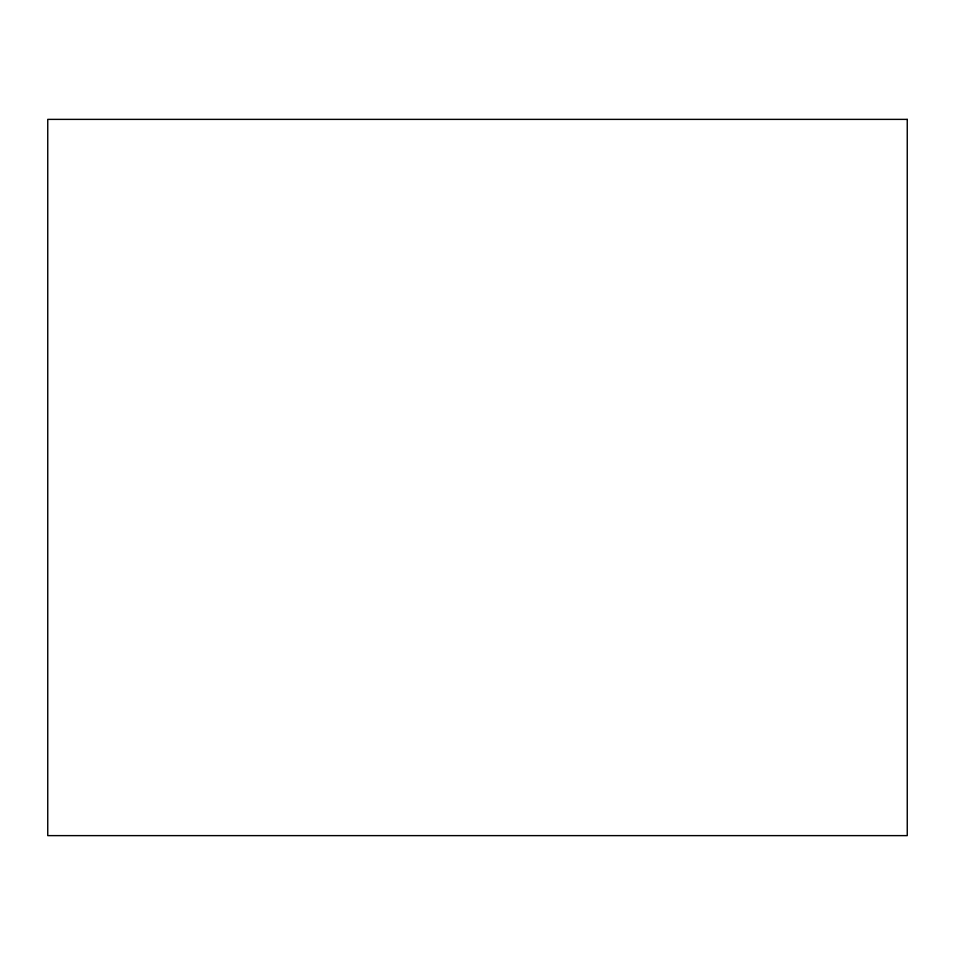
<?xml version="1.0" encoding="UTF-8"?>
<svg xmlns="http://www.w3.org/2000/svg" width="955" height="955" viewBox="0 0 955 955"><rect width="100%" height="100%" fill="white"/><g stroke="black" fill="none" stroke-linecap="round" stroke-linejoin="round"><path stroke-width="1.43" d="M907.25 119.375L47.75 119.375L47.75 835.625L907.25 835.625L907.25 119.375"/></g></svg>
